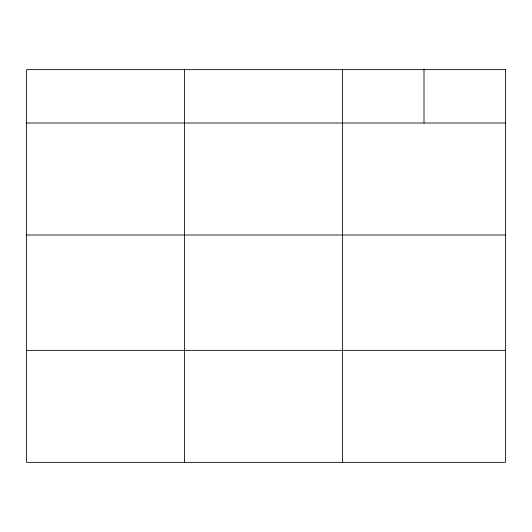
<?xml version="1.0" encoding="UTF-8"?>
<svg xmlns="http://www.w3.org/2000/svg" width="532" height="532" viewBox="0 0 532 532"><rect width="100%" height="100%" fill="white"/><g stroke="black" fill="none" stroke-linecap="round" stroke-linejoin="round"><path stroke-width="0.8" d="M26.6 123.012L505.4 123.012M26.6 234.991L505.4 234.991M26.6 350.369L505.4 350.369M424.004 69.652L424.004 123.012M342.608 69.652L342.608 462.348M184.604 69.652L184.604 462.348M505.4 69.652L26.6 69.652L26.6 462.348L505.4 462.348L505.4 69.652"/></g></svg>
